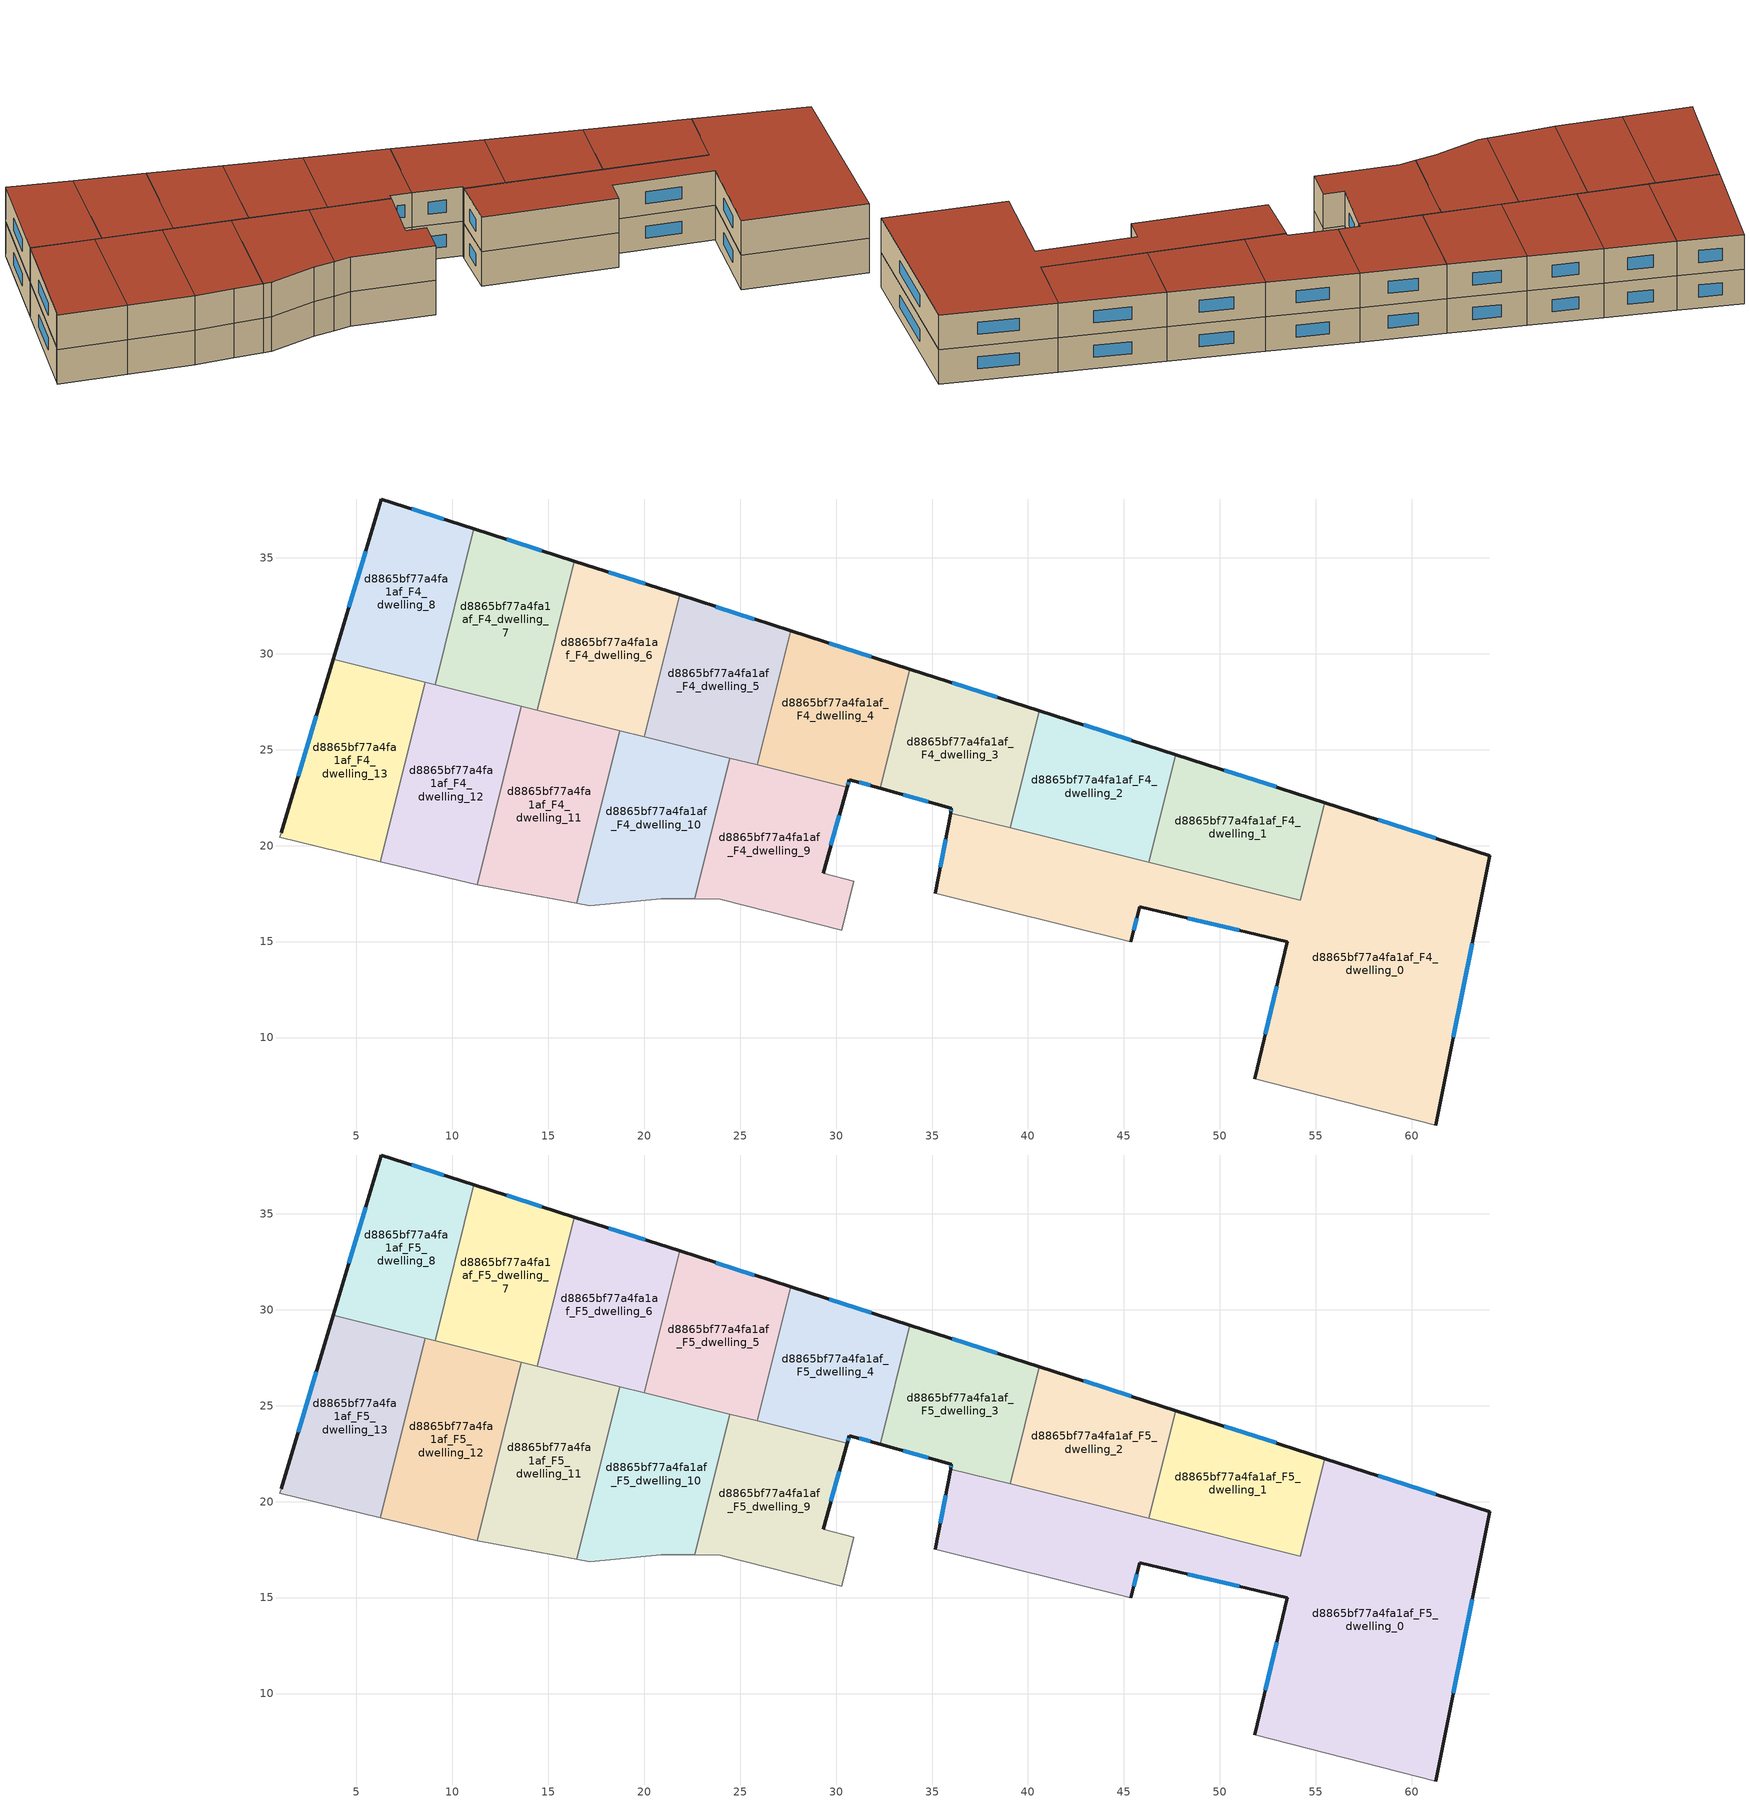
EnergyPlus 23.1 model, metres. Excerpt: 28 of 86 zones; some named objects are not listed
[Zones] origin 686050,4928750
d8865bf77a4fa1af_F4_dwelling_0
 floor to d8865bf77a4fa1af_F3_dwelling_0 (EU_floor_Construction): 64.05,19.48 61.25,5.44 51.81,7.85 53.5,15 45.83,16.81 45.36,15 35.18,17.51 35.96,21.7 54.2,17.16 55.46,22.25 z12
 wall outside (EU_wall_Construction): 45.36,15 45.83,16.81 53.5,15 51.81,7.85 / 35.96,21.7 35.18,17.51 / 61.25,5.44 64.05,19.48 55.46,22.25 z12:15
 wall adiabatic (EU_wall_Construction): 35.18,17.51 45.36,15 / 51.81,7.85 61.25,5.44 z12:15
 wall to d8865bf77a4fa1af_F4_dwelling_1 (EU_wall_Construction): 55.46,22.25 54.2,17.16 46.29,19.13 z12:15
 wall to d8865bf77a4fa1af_F4_dwelling_2 (EU_wall_Construction): 46.29,19.13 39.07,20.93 z12:15
 wall to d8865bf77a4fa1af_F4_dwelling_3 (EU_wall_Construction): 39.07,20.93 35.96,21.7 z12:15
 window (EU_Window_Construction): 52.95,12.68 52.36,10.18 / 48.33,16.22 51.01,15.59 / 45.51,15.59 45.68,16.22 / 35.71,20.34 35.44,18.87 / 61.26,20.38 58.26,21.35 / 62.16,10.01 63.14,14.92 z12.98:14.02
d8865bf77a4fa1af_F4_dwelling_1
 floor to d8865bf77a4fa1af_F3_dwelling_1 (EU_floor_Construction): 55.46,22.25 54.2,17.16 46.29,19.13 47.69,24.75 z12
 wall outside (EU_wall_Construction): 55.46,22.25 47.69,24.75 z12:15
 wall to d8865bf77a4fa1af_F4_dwelling_2 (EU_wall_Construction): 47.69,24.75 46.29,19.13 z12:15
 window (EU_Window_Construction): 52.93,23.06 50.22,23.93 z12.98:14.02
d8865bf77a4fa1af_F4_dwelling_10
 floor to d8865bf77a4fa1af_F3_dwelling_10 (EU_floor_Construction): 24.46,24.57 22.63,17.22 20.89,17.24 17.17,16.87 16.49,17 18.73,25.99 z12
 wall to d8865bf77a4fa1af_F4_dwelling_11 (EU_wall_Construction): 18.73,25.99 16.49,17 z12:15
 wall to d8865bf77a4fa1af_F4_dwelling_9 (EU_wall_Construction): 22.63,17.22 24.46,24.57 z12:15
 wall adiabatic (EU_wall_Construction): 16.49,17 17.17,16.87 20.89,17.24 22.63,17.22 z12:15
 wall to d8865bf77a4fa1af_F4_dwelling_5 (EU_wall_Construction): 24.46,24.57 20.01,25.67 z12:15
 wall to d8865bf77a4fa1af_F4_dwelling_6 (EU_wall_Construction): 20.01,25.67 18.73,25.99 z12:15
d8865bf77a4fa1af_F4_dwelling_11
 floor to d8865bf77a4fa1af_F3_dwelling_11 (EU_floor_Construction): 18.73,25.99 16.49,17 14.25,17.41 11.29,17.95 13.61,27.26 z12
 wall adiabatic (EU_wall_Construction): 11.29,17.95 14.25,17.41 16.49,17 z12:15
 wall to d8865bf77a4fa1af_F4_dwelling_6 (EU_wall_Construction): 18.73,25.99 14.43,27.06 z12:15
 wall to d8865bf77a4fa1af_F4_dwelling_12 (EU_wall_Construction): 13.61,27.26 11.29,17.95 z12:15
 wall to d8865bf77a4fa1af_F4_dwelling_7 (EU_wall_Construction): 14.43,27.06 13.61,27.26 z12:15
d8865bf77a4fa1af_F4_dwelling_12
 floor to d8865bf77a4fa1af_F3_dwelling_12 (EU_floor_Construction): 13.61,27.26 11.29,17.95 6.26,19.17 8.58,28.51 z12
 wall adiabatic (EU_wall_Construction): 6.26,19.17 11.29,17.95 z12:15
 wall to d8865bf77a4fa1af_F4_dwelling_13 (EU_wall_Construction): 8.58,28.51 6.26,19.17 z12:15
 wall to d8865bf77a4fa1af_F4_dwelling_7 (EU_wall_Construction): 13.61,27.26 9.1,28.39 z12:15
 wall to d8865bf77a4fa1af_F4_dwelling_8 (EU_wall_Construction): 9.1,28.39 8.58,28.51 z12:15
d8865bf77a4fa1af_F4_dwelling_13
 floor to d8865bf77a4fa1af_F3_dwelling_13 (EU_floor_Construction): 8.58,28.51 6.26,19.17 1.02,20.43 1.09,20.67 3.8,29.71 z12
 wall outside (EU_wall_Construction): 3.8,29.71 1.09,20.67 z12:15
 wall adiabatic (EU_wall_Construction): 1.09,20.67 1.02,20.43 6.26,19.17 z12:15
 wall to d8865bf77a4fa1af_F4_dwelling_8 (EU_wall_Construction): 8.58,28.51 3.8,29.71 z12:15
 window (EU_Window_Construction): 2.92,26.77 1.97,23.61 z12.98:14.02
d8865bf77a4fa1af_F4_dwelling_2
 floor to d8865bf77a4fa1af_F3_dwelling_2 (EU_floor_Construction): 47.69,24.75 46.29,19.13 39.07,20.93 40.59,27.03 z12
 wall outside (EU_wall_Construction): 47.69,24.75 40.59,27.03 z12:15
 wall to d8865bf77a4fa1af_F4_dwelling_3 (EU_wall_Construction): 40.59,27.03 39.07,20.93 z12:15
 window (EU_Window_Construction): 45.38,25.49 42.9,26.29 z12.98:14.02
d8865bf77a4fa1af_F4_dwelling_3
 floor to d8865bf77a4fa1af_F3_dwelling_3 (EU_floor_Construction): 40.59,27.03 39.07,20.93 35.96,21.7 36.01,21.95 32.31,22.99 33.85,29.2 z12
 wall outside (EU_wall_Construction): 32.31,22.99 36.01,21.95 35.96,21.7 / 40.59,27.03 33.85,29.2 z12:15
 wall to d8865bf77a4fa1af_F4_dwelling_4 (EU_wall_Construction): 33.85,29.2 32.31,22.99 z12:15
 window (EU_Window_Construction): 36,21.87 35.98,21.78 / 33.51,22.65 34.81,22.29 / 38.4,27.74 36.04,28.49 z12.98:14.02
d8865bf77a4fa1af_F4_dwelling_4
 floor to d8865bf77a4fa1af_F3_dwelling_4 (EU_floor_Construction): 33.85,29.2 32.31,22.99 30.69,23.44 30.58,23.04 25.89,24.21 27.63,31.2 z12
 wall outside (EU_wall_Construction): 33.85,29.2 27.63,31.2 / 30.58,23.04 30.69,23.44 32.31,22.99 z12:15
 wall to d8865bf77a4fa1af_F4_dwelling_5 (EU_wall_Construction): 27.63,31.2 25.89,24.21 z12:15
 wall to d8865bf77a4fa1af_F4_dwelling_9 (EU_wall_Construction): 25.89,24.21 30.58,23.04 z12:15
 window (EU_Window_Construction): 31.83,29.85 29.65,30.55 / 31.22,23.3 31.78,23.14 / 30.62,23.17 30.66,23.31 z12.98:14.02
d8865bf77a4fa1af_F4_dwelling_5
 floor to d8865bf77a4fa1af_F3_dwelling_5 (EU_floor_Construction): 27.63,31.2 25.89,24.21 20.01,25.67 21.85,33.06 z12
 wall outside (EU_wall_Construction): 27.63,31.2 21.85,33.06 z12:15
 wall to d8865bf77a4fa1af_F4_dwelling_6 (EU_wall_Construction): 21.85,33.06 20.01,25.67 z12:15
 wall to d8865bf77a4fa1af_F4_dwelling_9 (EU_wall_Construction): 24.46,24.56 25.89,24.21 z12:15
 window (EU_Window_Construction): 25.75,31.81 23.73,32.46 z12.98:14.02
d8865bf77a4fa1af_F4_dwelling_6
 floor to d8865bf77a4fa1af_F3_dwelling_6 (EU_floor_Construction): 21.85,33.06 20.01,25.67 14.43,27.06 16.36,34.83 z12
 wall outside (EU_wall_Construction): 21.85,33.06 16.36,34.83 z12:15
 wall to d8865bf77a4fa1af_F4_dwelling_7 (EU_wall_Construction): 16.36,34.83 14.43,27.06 z12:15
 window (EU_Window_Construction): 20.06,33.64 18.14,34.26 z12.98:14.02
d8865bf77a4fa1af_F4_dwelling_7
 floor to d8865bf77a4fa1af_F3_dwelling_7 (EU_floor_Construction): 16.36,34.83 14.43,27.06 9.1,28.39 11.12,36.51 z12
 wall outside (EU_wall_Construction): 16.36,34.83 11.12,36.51 z12:15
 wall to d8865bf77a4fa1af_F4_dwelling_8 (EU_wall_Construction): 11.12,36.51 9.1,28.39 z12:15
 window (EU_Window_Construction): 14.66,35.38 12.83,35.97 z12.98:14.02
d8865bf77a4fa1af_F4_dwelling_8
 floor to d8865bf77a4fa1af_F3_dwelling_8 (EU_floor_Construction): 11.12,36.51 9.1,28.39 3.8,29.71 6.31,38.06 z12
 wall outside (EU_wall_Construction): 11.12,36.51 6.31,38.06 3.8,29.71 z12:15
 window (EU_Window_Construction): 5.5,35.34 4.62,32.42 / 9.56,37.02 7.88,37.56 z12.98:14.02
d8865bf77a4fa1af_F4_dwelling_9
 floor to d8865bf77a4fa1af_F3_dwelling_9 (EU_floor_Construction): 30.58,23.04 29.32,18.56 30.92,18.14 30.29,15.59 23.96,17.2 22.63,17.22 24.46,24.57 z12
 wall outside (EU_wall_Construction): 29.32,18.56 30.58,23.04 z12:15
 wall adiabatic (EU_wall_Construction): 22.63,17.22 23.96,17.2 30.29,15.59 30.92,18.14 29.32,18.56 z12:15
 window (EU_Window_Construction): 29.73,20.02 30.17,21.58 z12.98:14.02
d8865bf77a4fa1af_F5_dwelling_0
 floor to d8865bf77a4fa1af_F4_dwelling_0 (EU_floor_Construction): 64.05,19.48 61.25,5.44 51.81,7.85 53.5,15 45.83,16.81 45.36,15 35.18,17.51 35.96,21.7 54.2,17.16 55.46,22.25 z15
 wall outside (EU_wall_Construction): 45.36,15 45.83,16.81 53.5,15 51.81,7.85 / 35.96,21.7 35.18,17.51 / 61.25,5.44 64.05,19.48 55.46,22.25 z15:18
 wall adiabatic (EU_wall_Construction): 35.18,17.51 45.36,15 / 51.81,7.85 61.25,5.44 z15:18
 wall to d8865bf77a4fa1af_F5_dwelling_1 (EU_wall_Construction): 55.46,22.25 54.2,17.16 46.29,19.13 z15:18
 wall to d8865bf77a4fa1af_F5_dwelling_2 (EU_wall_Construction): 46.29,19.13 39.07,20.93 z15:18
 wall to d8865bf77a4fa1af_F5_dwelling_3 (EU_wall_Construction): 39.07,20.93 35.96,21.7 z15:18
 window (EU_Window_Construction): 52.95,12.68 52.36,10.18 / 48.33,16.22 51.01,15.59 / 45.51,15.59 45.68,16.22 / 35.71,20.34 35.44,18.87 / 61.26,20.38 58.26,21.35 / 62.16,10.01 63.14,14.92 z15.98:17.02
 roof outside (EU_roof_Construction): 61.25,5.44 64.05,19.48 55.46,22.25 54.2,17.16 35.96,21.7 35.18,17.51 45.36,15 45.83,16.81 53.5,15 51.81,7.85 z18
d8865bf77a4fa1af_F5_dwelling_1
 floor to d8865bf77a4fa1af_F4_dwelling_1 (EU_floor_Construction): 55.46,22.25 54.2,17.16 46.29,19.13 47.69,24.75 z15
 wall outside (EU_wall_Construction): 55.46,22.25 47.69,24.75 z15:18
 wall to d8865bf77a4fa1af_F5_dwelling_2 (EU_wall_Construction): 47.69,24.75 46.29,19.13 z15:18
 window (EU_Window_Construction): 52.93,23.06 50.22,23.93 z15.98:17.02
 roof outside (EU_roof_Construction): 54.2,17.16 55.46,22.25 47.69,24.75 46.29,19.13 z18
d8865bf77a4fa1af_F5_dwelling_10
 floor to d8865bf77a4fa1af_F4_dwelling_10 (EU_floor_Construction): 24.46,24.57 22.63,17.22 20.89,17.24 17.17,16.87 16.49,17 18.73,25.99 z15
 wall to d8865bf77a4fa1af_F5_dwelling_11 (EU_wall_Construction): 18.73,25.99 16.49,17 z15:18
 wall to d8865bf77a4fa1af_F5_dwelling_9 (EU_wall_Construction): 22.63,17.22 24.46,24.57 z15:18
 wall adiabatic (EU_wall_Construction): 16.49,17 17.17,16.87 20.89,17.24 22.63,17.22 z15:18
 wall to d8865bf77a4fa1af_F5_dwelling_5 (EU_wall_Construction): 24.46,24.57 20.01,25.67 z15:18
 wall to d8865bf77a4fa1af_F5_dwelling_6 (EU_wall_Construction): 20.01,25.67 18.73,25.99 z15:18
 roof outside (EU_roof_Construction): 22.63,17.22 24.46,24.57 18.73,25.99 16.49,17 17.17,16.87 20.89,17.24 z18
d8865bf77a4fa1af_F5_dwelling_11
 floor to d8865bf77a4fa1af_F4_dwelling_11 (EU_floor_Construction): 18.73,25.99 16.49,17 14.25,17.41 11.29,17.95 13.61,27.26 z15
 wall adiabatic (EU_wall_Construction): 11.29,17.95 14.25,17.41 16.49,17 z15:18
 wall to d8865bf77a4fa1af_F5_dwelling_6 (EU_wall_Construction): 18.73,25.99 14.43,27.06 z15:18
 wall to d8865bf77a4fa1af_F5_dwelling_12 (EU_wall_Construction): 13.61,27.26 11.29,17.95 z15:18
 wall to d8865bf77a4fa1af_F5_dwelling_7 (EU_wall_Construction): 14.43,27.06 13.61,27.26 z15:18
 roof outside (EU_roof_Construction): 16.49,17 18.73,25.99 13.61,27.26 11.29,17.95 14.25,17.41 z18
d8865bf77a4fa1af_F5_dwelling_12
 floor to d8865bf77a4fa1af_F4_dwelling_12 (EU_floor_Construction): 13.61,27.26 11.29,17.95 6.26,19.17 8.58,28.51 z15
 wall adiabatic (EU_wall_Construction): 6.26,19.17 11.29,17.95 z15:18
 wall to d8865bf77a4fa1af_F5_dwelling_13 (EU_wall_Construction): 8.58,28.51 6.26,19.17 z15:18
 wall to d8865bf77a4fa1af_F5_dwelling_7 (EU_wall_Construction): 13.61,27.26 9.1,28.39 z15:18
 wall to d8865bf77a4fa1af_F5_dwelling_8 (EU_wall_Construction): 9.1,28.39 8.58,28.51 z15:18
 roof outside (EU_roof_Construction): 11.29,17.95 13.61,27.26 8.58,28.51 6.26,19.17 z18
d8865bf77a4fa1af_F5_dwelling_13
 floor to d8865bf77a4fa1af_F4_dwelling_13 (EU_floor_Construction): 8.58,28.51 6.26,19.17 1.02,20.43 1.09,20.67 3.8,29.71 z15
 wall outside (EU_wall_Construction): 3.8,29.71 1.09,20.67 z15:18
 wall adiabatic (EU_wall_Construction): 1.09,20.67 1.02,20.43 6.26,19.17 z15:18
 wall to d8865bf77a4fa1af_F5_dwelling_8 (EU_wall_Construction): 8.58,28.51 3.8,29.71 z15:18
 window (EU_Window_Construction): 2.92,26.77 1.97,23.61 z15.98:17.02
 roof outside (EU_roof_Construction): 6.26,19.17 8.58,28.51 3.8,29.71 1.09,20.67 1.02,20.43 z18
d8865bf77a4fa1af_F5_dwelling_2
 floor to d8865bf77a4fa1af_F4_dwelling_2 (EU_floor_Construction): 47.69,24.75 46.29,19.13 39.07,20.93 40.59,27.03 z15
 wall outside (EU_wall_Construction): 47.69,24.75 40.59,27.03 z15:18
 wall to d8865bf77a4fa1af_F5_dwelling_3 (EU_wall_Construction): 40.59,27.03 39.07,20.93 z15:18
 window (EU_Window_Construction): 45.38,25.49 42.9,26.29 z15.98:17.02
 roof outside (EU_roof_Construction): 46.29,19.13 47.69,24.75 40.59,27.03 39.07,20.93 z18
d8865bf77a4fa1af_F5_dwelling_3
 floor to d8865bf77a4fa1af_F4_dwelling_3 (EU_floor_Construction): 40.59,27.03 39.07,20.93 35.96,21.7 36.01,21.95 32.31,22.99 33.85,29.2 z15
 wall outside (EU_wall_Construction): 32.31,22.99 36.01,21.95 35.96,21.7 / 40.59,27.03 33.85,29.2 z15:18
 wall to d8865bf77a4fa1af_F5_dwelling_4 (EU_wall_Construction): 33.85,29.2 32.31,22.99 z15:18
 window (EU_Window_Construction): 36,21.87 35.98,21.78 / 33.51,22.65 34.81,22.29 / 38.4,27.74 36.04,28.49 z15.98:17.02
 roof outside (EU_roof_Construction): 39.07,20.93 40.59,27.03 33.85,29.2 32.31,22.99 36.01,21.95 35.96,21.7 z18
d8865bf77a4fa1af_F5_dwelling_4
 floor to d8865bf77a4fa1af_F4_dwelling_4 (EU_floor_Construction): 33.85,29.2 32.31,22.99 30.69,23.44 30.58,23.04 25.89,24.21 27.63,31.2 z15
 wall outside (EU_wall_Construction): 33.85,29.2 27.63,31.2 / 30.58,23.04 30.69,23.44 32.31,22.99 z15:18
 wall to d8865bf77a4fa1af_F5_dwelling_5 (EU_wall_Construction): 27.63,31.2 25.89,24.21 z15:18
 wall to d8865bf77a4fa1af_F5_dwelling_9 (EU_wall_Construction): 25.89,24.21 30.58,23.04 z15:18
 window (EU_Window_Construction): 31.83,29.85 29.65,30.55 / 31.22,23.3 31.78,23.14 / 30.62,23.17 30.66,23.31 z15.98:17.02
 roof outside (EU_roof_Construction): 32.31,22.99 33.85,29.2 27.63,31.2 25.89,24.21 30.58,23.04 30.69,23.44 z18
d8865bf77a4fa1af_F5_dwelling_5
 floor to d8865bf77a4fa1af_F4_dwelling_5 (EU_floor_Construction): 27.63,31.2 25.89,24.21 20.01,25.67 21.85,33.06 z15
 wall outside (EU_wall_Construction): 27.63,31.2 21.85,33.06 z15:18
 wall to d8865bf77a4fa1af_F5_dwelling_6 (EU_wall_Construction): 21.85,33.06 20.01,25.67 z15:18
 wall to d8865bf77a4fa1af_F5_dwelling_9 (EU_wall_Construction): 24.46,24.56 25.89,24.21 z15:18
 window (EU_Window_Construction): 25.75,31.81 23.73,32.46 z15.98:17.02
 roof outside (EU_roof_Construction): 25.89,24.21 27.63,31.2 21.85,33.06 20.01,25.67 z18
d8865bf77a4fa1af_F5_dwelling_6
 floor to d8865bf77a4fa1af_F4_dwelling_6 (EU_floor_Construction): 21.85,33.06 20.01,25.67 14.43,27.06 16.36,34.83 z15
 wall outside (EU_wall_Construction): 21.85,33.06 16.36,34.83 z15:18
 wall to d8865bf77a4fa1af_F5_dwelling_7 (EU_wall_Construction): 16.36,34.83 14.43,27.06 z15:18
 window (EU_Window_Construction): 20.06,33.64 18.14,34.26 z15.98:17.02
 roof outside (EU_roof_Construction): 20.01,25.67 21.85,33.06 16.36,34.83 14.43,27.06 z18
d8865bf77a4fa1af_F5_dwelling_7
 floor to d8865bf77a4fa1af_F4_dwelling_7 (EU_floor_Construction): 16.36,34.83 14.43,27.06 9.1,28.39 11.12,36.51 z15
 wall outside (EU_wall_Construction): 16.36,34.83 11.12,36.51 z15:18
 wall to d8865bf77a4fa1af_F5_dwelling_8 (EU_wall_Construction): 11.12,36.51 9.1,28.39 z15:18
 window (EU_Window_Construction): 14.66,35.38 12.83,35.97 z15.98:17.02
 roof outside (EU_roof_Construction): 14.43,27.06 16.36,34.83 11.12,36.51 9.1,28.39 z18
d8865bf77a4fa1af_F5_dwelling_8
 floor to d8865bf77a4fa1af_F4_dwelling_8 (EU_floor_Construction): 11.12,36.51 9.1,28.39 3.8,29.71 6.31,38.06 z15
 wall outside (EU_wall_Construction): 11.12,36.51 6.31,38.06 3.8,29.71 z15:18
 window (EU_Window_Construction): 5.5,35.34 4.62,32.42 / 9.56,37.02 7.88,37.56 z15.98:17.02
 roof outside (EU_roof_Construction): 9.1,28.39 11.12,36.51 6.31,38.06 3.8,29.71 z18
d8865bf77a4fa1af_F5_dwelling_9
 floor to d8865bf77a4fa1af_F4_dwelling_9 (EU_floor_Construction): 30.58,23.04 29.32,18.56 30.92,18.14 30.29,15.59 23.96,17.2 22.63,17.22 24.46,24.57 z15
 wall outside (EU_wall_Construction): 29.32,18.56 30.58,23.04 z15:18
 wall adiabatic (EU_wall_Construction): 22.63,17.22 23.96,17.2 30.29,15.59 30.92,18.14 29.32,18.56 z15:18
 window (EU_Window_Construction): 29.73,20.02 30.17,21.58 z15.98:17.02
 roof outside (EU_roof_Construction): 30.29,15.59 30.92,18.14 29.32,18.56 30.58,23.04 24.46,24.57 22.63,17.22 23.96,17.2 z18
[Building]
EU S2 Campaign: North Axis=0; Terrain=City; Solar Distribution=FullExterior
[Site:Location]
Bologna: Latitude=44.5; Longitude=11.25; Time Zone=1; Elevation=37
[SizingPeriod:WeatherFileDays]
AnnualSizingPeriod: Begin Month=1; Begin Day of Month=1; End Month=12; End Day of Month=31; Day of Week for Start Day=Monday; Use Weather File Daylight Saving Period=No; Use Weather File Rain and Snow Indicators=No
[MATERIAL]
EU_InternalMass_Material: Roughness=MediumRough; Thickness=0.1; Conductivity=1; Density=1800; Specific Heat=900; Thermal Absorptance=0.9; Solar Absorptance=0.7; Visible Absorptance=0.7
[MATERIAL:NOMASS] Roughness=MediumRough; Thermal Absorptance=0.9; Solar Absorptance=0.7; Visible Absorptance=0.7
Name | Thermal Resistance
EU_wall_NoMass | 0.905828
EU_roof_NoMass | 0.37593
EU_floor_NoMass | 0.67114
[WINDOWMATERIAL:SIMPLEGLAZINGSYSTEM]
EU_Window_SimpleGlazing: UFactor=4.52486; Solar Heat Gain Coefficient=0.85; Visible Transmittance=0.85
[CONSTRUCTION]
EU_wall_Construction: EU_wall_NoMass
EU_roof_Construction: EU_roof_NoMass
EU_floor_Construction: EU_floor_NoMass
EU_Window_Construction: EU_Window_SimpleGlazing
EU_InternalMass_Construction: EU_InternalMass_Material
[ZONE] Type=1; Multiplier=1; Ceiling Height=autocalculate; Floor Area=autocalculate; Part of Total Floor Area=Yes
Name | Volume
d8865bf77a4fa1af_F4_dwelling_0; d8865bf77a4fa1af_F5_dwelling_0 | 601.278
d8865bf77a4fa1af_F4_dwelling_1; d8865bf77a4fa1af_F5_dwelling_1; d8865bf77a4fa1af_F4_dwelling_5; d8865bf77a4fa1af_F5_dwelling_5 | 134.777
d8865bf77a4fa1af_F4_dwelling_10; d8865bf77a4fa1af_F5_dwelling_10 | 149.309
d8865bf77a4fa1af_F4_dwelling_11; d8865bf77a4fa1af_F5_dwelling_11 | 149.278
d8865bf77a4fa1af_F4_dwelling_12; d8865bf77a4fa1af_F5_dwelling_12 | 149.281
d8865bf77a4fa1af_F4_dwelling_13; d8865bf77a4fa1af_F5_dwelling_13 | 149.296
d8865bf77a4fa1af_F4_dwelling_2; d8865bf77a4fa1af_F5_dwelling_2 | 134.759
d8865bf77a4fa1af_F4_dwelling_3; d8865bf77a4fa1af_F5_dwelling_3; d8865bf77a4fa1af_F4_dwelling_6; d8865bf77a4fa1af_F5_dwelling_6 | 134.791
d8865bf77a4fa1af_F4_dwelling_4; d8865bf77a4fa1af_F5_dwelling_4 | 134.763
d8865bf77a4fa1af_F4_dwelling_7; d8865bf77a4fa1af_F5_dwelling_7 | 134.785
d8865bf77a4fa1af_F4_dwelling_8; d8865bf77a4fa1af_F5_dwelling_8 | 134.778
d8865bf77a4fa1af_F4_dwelling_9; d8865bf77a4fa1af_F5_dwelling_9 | 149.297
[INTERNALMASS] Construction=EU_InternalMass_Construction
Name | Zone or ZoneList | Surface Area
d8865bf77a4fa1af_F4_dwelling_0_EU_InternalMass | d8865bf77a4fa1af_F4_dwelling_0 | 200.426
d8865bf77a4fa1af_F4_dwelling_1_EU_InternalMass | d8865bf77a4fa1af_F4_dwelling_1 | 44.9258
d8865bf77a4fa1af_F4_dwelling_2_EU_InternalMass | d8865bf77a4fa1af_F4_dwelling_2 | 44.9196
d8865bf77a4fa1af_F4_dwelling_3_EU_InternalMass | d8865bf77a4fa1af_F4_dwelling_3 | 44.9305
d8865bf77a4fa1af_F4_dwelling_4_EU_InternalMass | d8865bf77a4fa1af_F4_dwelling_4 | 44.921
d8865bf77a4fa1af_F4_dwelling_5_EU_InternalMass | d8865bf77a4fa1af_F4_dwelling_5 | 44.9256
d8865bf77a4fa1af_F4_dwelling_6_EU_InternalMass | d8865bf77a4fa1af_F4_dwelling_6 | 44.9302
d8865bf77a4fa1af_F4_dwelling_7_EU_InternalMass | d8865bf77a4fa1af_F4_dwelling_7 | 44.9281
d8865bf77a4fa1af_F4_dwelling_8_EU_InternalMass | d8865bf77a4fa1af_F4_dwelling_8 | 44.9261
d8865bf77a4fa1af_F4_dwelling_9_EU_InternalMass | d8865bf77a4fa1af_F4_dwelling_9 | 49.7657
d8865bf77a4fa1af_F4_dwelling_10_EU_InternalMass | d8865bf77a4fa1af_F4_dwelling_10 | 49.7698
d8865bf77a4fa1af_F4_dwelling_11_EU_InternalMass | d8865bf77a4fa1af_F4_dwelling_11 | 49.77
d8865bf77a4fa1af_F4_dwelling_12_EU_InternalMass | d8865bf77a4fa1af_F4_dwelling_12 | 49.7603
d8865bf77a4fa1af_F4_dwelling_13_EU_InternalMass | d8865bf77a4fa1af_F4_dwelling_13 | 49.7653
d8865bf77a4fa1af_F5_dwelling_0_EU_InternalMass | d8865bf77a4fa1af_F5_dwelling_0 | 200.426
d8865bf77a4fa1af_F5_dwelling_1_EU_InternalMass | d8865bf77a4fa1af_F5_dwelling_1 | 44.9258
d8865bf77a4fa1af_F5_dwelling_2_EU_InternalMass | d8865bf77a4fa1af_F5_dwelling_2 | 44.9196
d8865bf77a4fa1af_F5_dwelling_3_EU_InternalMass | d8865bf77a4fa1af_F5_dwelling_3 | 44.9305
d8865bf77a4fa1af_F5_dwelling_4_EU_InternalMass | d8865bf77a4fa1af_F5_dwelling_4 | 44.921
d8865bf77a4fa1af_F5_dwelling_5_EU_InternalMass | d8865bf77a4fa1af_F5_dwelling_5 | 44.9256
d8865bf77a4fa1af_F5_dwelling_6_EU_InternalMass | d8865bf77a4fa1af_F5_dwelling_6 | 44.9302
d8865bf77a4fa1af_F5_dwelling_7_EU_InternalMass | d8865bf77a4fa1af_F5_dwelling_7 | 44.9281
d8865bf77a4fa1af_F5_dwelling_8_EU_InternalMass | d8865bf77a4fa1af_F5_dwelling_8 | 44.9261
d8865bf77a4fa1af_F5_dwelling_9_EU_InternalMass | d8865bf77a4fa1af_F5_dwelling_9 | 49.7657
d8865bf77a4fa1af_F5_dwelling_10_EU_InternalMass | d8865bf77a4fa1af_F5_dwelling_10 | 49.7698
d8865bf77a4fa1af_F5_dwelling_11_EU_InternalMass | d8865bf77a4fa1af_F5_dwelling_11 | 49.77
d8865bf77a4fa1af_F5_dwelling_12_EU_InternalMass | d8865bf77a4fa1af_F5_dwelling_12 | 49.7603
d8865bf77a4fa1af_F5_dwelling_13_EU_InternalMass | d8865bf77a4fa1af_F5_dwelling_13 | 49.7653
[OTHEREQUIPMENT] Fuel Type=Electricity; Design Level Calculation Method=Watts/Area; Power per Zone Floor Area=1; Fraction Latent=0; Fraction Radiant=0; Fraction Lost=0; Carbon Dioxide Generation Rate=0; EndUse Subcategory=EU_Step8_InternalGains
Name | Zone or ZoneList or Space or SpaceList | Schedule
EU_Step8_InternalGain_d8865bf77a4fa1af_F4_dwelling_0_f000 | d8865bf77a4fa1af_F4_dwelling_0 | EU_Step8_GainSchedule_d8865bf77a4fa1af_F4_dwelling_0_f000
EU_Step8_InternalGain_d8865bf77a4fa1af_F4_dwelling_1_f000 | d8865bf77a4fa1af_F4_dwelling_1 | EU_Step8_GainSchedule_d8865bf77a4fa1af_F4_dwelling_1_f000
EU_Step8_InternalGain_d8865bf77a4fa1af_F4_dwelling_2_f000 | d8865bf77a4fa1af_F4_dwelling_2 | EU_Step8_GainSchedule_d8865bf77a4fa1af_F4_dwelling_2_f000
EU_Step8_InternalGain_d8865bf77a4fa1af_F4_dwelling_3_f000 | d8865bf77a4fa1af_F4_dwelling_3 | EU_Step8_GainSchedule_d8865bf77a4fa1af_F4_dwelling_3_f000
EU_Step8_InternalGain_d8865bf77a4fa1af_F4_dwelling_4_f000 | d8865bf77a4fa1af_F4_dwelling_4 | EU_Step8_GainSchedule_d8865bf77a4fa1af_F4_dwelling_4_f000
EU_Step8_InternalGain_d8865bf77a4fa1af_F4_dwelling_5_f000 | d8865bf77a4fa1af_F4_dwelling_5 | EU_Step8_GainSchedule_d8865bf77a4fa1af_F4_dwelling_5_f000
EU_Step8_InternalGain_d8865bf77a4fa1af_F4_dwelling_6_f000 | d8865bf77a4fa1af_F4_dwelling_6 | EU_Step8_GainSchedule_d8865bf77a4fa1af_F4_dwelling_6_f000
EU_Step8_InternalGain_d8865bf77a4fa1af_F4_dwelling_7_f000 | d8865bf77a4fa1af_F4_dwelling_7 | EU_Step8_GainSchedule_d8865bf77a4fa1af_F4_dwelling_7_f000
EU_Step8_InternalGain_d8865bf77a4fa1af_F4_dwelling_8_f000 | d8865bf77a4fa1af_F4_dwelling_8 | EU_Step8_GainSchedule_d8865bf77a4fa1af_F4_dwelling_8_f000
EU_Step8_InternalGain_d8865bf77a4fa1af_F4_dwelling_9_f000 | d8865bf77a4fa1af_F4_dwelling_9 | EU_Step8_GainSchedule_d8865bf77a4fa1af_F4_dwelling_9_f000
EU_Step8_InternalGain_d8865bf77a4fa1af_F4_dwelling_10_f000 | d8865bf77a4fa1af_F4_dwelling_10 | EU_Step8_GainSchedule_d8865bf77a4fa1af_F4_dwelling_10_f000
EU_Step8_InternalGain_d8865bf77a4fa1af_F4_dwelling_11_f000 | d8865bf77a4fa1af_F4_dwelling_11 | EU_Step8_GainSchedule_d8865bf77a4fa1af_F4_dwelling_11_f000
EU_Step8_InternalGain_d8865bf77a4fa1af_F4_dwelling_12_f000 | d8865bf77a4fa1af_F4_dwelling_12 | EU_Step8_GainSchedule_d8865bf77a4fa1af_F4_dwelling_12_f000
EU_Step8_InternalGain_d8865bf77a4fa1af_F4_dwelling_13_f000 | d8865bf77a4fa1af_F4_dwelling_13 | EU_Step8_GainSchedule_d8865bf77a4fa1af_F4_dwelling_13_f000
EU_Step8_InternalGain_d8865bf77a4fa1af_F5_dwelling_0_f000 | d8865bf77a4fa1af_F5_dwelling_0 | EU_Step8_GainSchedule_d8865bf77a4fa1af_F5_dwelling_0_f000
EU_Step8_InternalGain_d8865bf77a4fa1af_F5_dwelling_1_f000 | d8865bf77a4fa1af_F5_dwelling_1 | EU_Step8_GainSchedule_d8865bf77a4fa1af_F5_dwelling_1_f000
EU_Step8_InternalGain_d8865bf77a4fa1af_F5_dwelling_2_f000 | d8865bf77a4fa1af_F5_dwelling_2 | EU_Step8_GainSchedule_d8865bf77a4fa1af_F5_dwelling_2_f000
EU_Step8_InternalGain_d8865bf77a4fa1af_F5_dwelling_3_f000 | d8865bf77a4fa1af_F5_dwelling_3 | EU_Step8_GainSchedule_d8865bf77a4fa1af_F5_dwelling_3_f000
EU_Step8_InternalGain_d8865bf77a4fa1af_F5_dwelling_4_f000 | d8865bf77a4fa1af_F5_dwelling_4 | EU_Step8_GainSchedule_d8865bf77a4fa1af_F5_dwelling_4_f000
EU_Step8_InternalGain_d8865bf77a4fa1af_F5_dwelling_5_f000 | d8865bf77a4fa1af_F5_dwelling_5 | EU_Step8_GainSchedule_d8865bf77a4fa1af_F5_dwelling_5_f000
EU_Step8_InternalGain_d8865bf77a4fa1af_F5_dwelling_6_f000 | d8865bf77a4fa1af_F5_dwelling_6 | EU_Step8_GainSchedule_d8865bf77a4fa1af_F5_dwelling_6_f000
EU_Step8_InternalGain_d8865bf77a4fa1af_F5_dwelling_7_f000 | d8865bf77a4fa1af_F5_dwelling_7 | EU_Step8_GainSchedule_d8865bf77a4fa1af_F5_dwelling_7_f000
EU_Step8_InternalGain_d8865bf77a4fa1af_F5_dwelling_8_f000 | d8865bf77a4fa1af_F5_dwelling_8 | EU_Step8_GainSchedule_d8865bf77a4fa1af_F5_dwelling_8_f000
EU_Step8_InternalGain_d8865bf77a4fa1af_F5_dwelling_9_f000 | d8865bf77a4fa1af_F5_dwelling_9 | EU_Step8_GainSchedule_d8865bf77a4fa1af_F5_dwelling_9_f000
EU_Step8_InternalGain_d8865bf77a4fa1af_F5_dwelling_10_f000 | d8865bf77a4fa1af_F5_dwelling_10 | EU_Step8_GainSchedule_d8865bf77a4fa1af_F5_dwelling_10_f000
EU_Step8_InternalGain_d8865bf77a4fa1af_F5_dwelling_11_f000 | d8865bf77a4fa1af_F5_dwelling_11 | EU_Step8_GainSchedule_d8865bf77a4fa1af_F5_dwelling_11_f000
EU_Step8_InternalGain_d8865bf77a4fa1af_F5_dwelling_12_f000 | d8865bf77a4fa1af_F5_dwelling_12 | EU_Step8_GainSchedule_d8865bf77a4fa1af_F5_dwelling_12_f000
EU_Step8_InternalGain_d8865bf77a4fa1af_F5_dwelling_13_f000 | d8865bf77a4fa1af_F5_dwelling_13 | EU_Step8_GainSchedule_d8865bf77a4fa1af_F5_dwelling_13_f000
[ZONEVENTILATION:DESIGNFLOWRATE] Schedule=EU_AlwaysOn; Design Flow Rate Calculation Method=AirChanges/Hour; Air Changes per Hour=0.73129; Ventilation Type=Natural; Fan Pressure Rise=0; Fan Total Efficiency=1; Constant Term Coefficient=1; Temperature Term Coefficient=0; Velocity Term Coefficient=0; Velocity Squared Term Coefficient=0; Minimum Indoor Temperature=-100; Maximum Indoor Temperature=100; Delta Temperature=-100; Minimum Outdoor Temperature=-100; Maximum Outdoor Temperature=100; Maximum Wind Speed=40
Name | Zone or ZoneList or Space or SpaceList
EU_ConstantAir_d8865bf77a4fa1af_F4_dwelling_0 | d8865bf77a4fa1af_F4_dwelling_0
EU_ConstantAir_d8865bf77a4fa1af_F4_dwelling_1 | d8865bf77a4fa1af_F4_dwelling_1
EU_ConstantAir_d8865bf77a4fa1af_F4_dwelling_2 | d8865bf77a4fa1af_F4_dwelling_2
EU_ConstantAir_d8865bf77a4fa1af_F4_dwelling_3 | d8865bf77a4fa1af_F4_dwelling_3
EU_ConstantAir_d8865bf77a4fa1af_F4_dwelling_4 | d8865bf77a4fa1af_F4_dwelling_4
EU_ConstantAir_d8865bf77a4fa1af_F4_dwelling_5 | d8865bf77a4fa1af_F4_dwelling_5
EU_ConstantAir_d8865bf77a4fa1af_F4_dwelling_6 | d8865bf77a4fa1af_F4_dwelling_6
EU_ConstantAir_d8865bf77a4fa1af_F4_dwelling_7 | d8865bf77a4fa1af_F4_dwelling_7
EU_ConstantAir_d8865bf77a4fa1af_F4_dwelling_8 | d8865bf77a4fa1af_F4_dwelling_8
EU_ConstantAir_d8865bf77a4fa1af_F4_dwelling_9 | d8865bf77a4fa1af_F4_dwelling_9
EU_ConstantAir_d8865bf77a4fa1af_F4_dwelling_10 | d8865bf77a4fa1af_F4_dwelling_10
EU_ConstantAir_d8865bf77a4fa1af_F4_dwelling_11 | d8865bf77a4fa1af_F4_dwelling_11
EU_ConstantAir_d8865bf77a4fa1af_F4_dwelling_12 | d8865bf77a4fa1af_F4_dwelling_12
EU_ConstantAir_d8865bf77a4fa1af_F4_dwelling_13 | d8865bf77a4fa1af_F4_dwelling_13
EU_ConstantAir_d8865bf77a4fa1af_F5_dwelling_0 | d8865bf77a4fa1af_F5_dwelling_0
EU_ConstantAir_d8865bf77a4fa1af_F5_dwelling_1 | d8865bf77a4fa1af_F5_dwelling_1
EU_ConstantAir_d8865bf77a4fa1af_F5_dwelling_2 | d8865bf77a4fa1af_F5_dwelling_2
EU_ConstantAir_d8865bf77a4fa1af_F5_dwelling_3 | d8865bf77a4fa1af_F5_dwelling_3
EU_ConstantAir_d8865bf77a4fa1af_F5_dwelling_4 | d8865bf77a4fa1af_F5_dwelling_4
EU_ConstantAir_d8865bf77a4fa1af_F5_dwelling_5 | d8865bf77a4fa1af_F5_dwelling_5
EU_ConstantAir_d8865bf77a4fa1af_F5_dwelling_6 | d8865bf77a4fa1af_F5_dwelling_6
EU_ConstantAir_d8865bf77a4fa1af_F5_dwelling_7 | d8865bf77a4fa1af_F5_dwelling_7
EU_ConstantAir_d8865bf77a4fa1af_F5_dwelling_8 | d8865bf77a4fa1af_F5_dwelling_8
EU_ConstantAir_d8865bf77a4fa1af_F5_dwelling_9 | d8865bf77a4fa1af_F5_dwelling_9
EU_ConstantAir_d8865bf77a4fa1af_F5_dwelling_10 | d8865bf77a4fa1af_F5_dwelling_10
EU_ConstantAir_d8865bf77a4fa1af_F5_dwelling_11 | d8865bf77a4fa1af_F5_dwelling_11
EU_ConstantAir_d8865bf77a4fa1af_F5_dwelling_12 | d8865bf77a4fa1af_F5_dwelling_12
EU_ConstantAir_d8865bf77a4fa1af_F5_dwelling_13 | d8865bf77a4fa1af_F5_dwelling_13
[HVACTEMPLATE:THERMOSTAT]
EU_HeatOnly_d8865bf77a4fa1af_F5_dwelling_13: Constant Heating Setpoint=20; Constant Cooling Setpoint=50
[HVACTEMPLATE:ZONE:IDEALLOADSAIRSYSTEM] System Availability Schedule=EU_AlwaysOn; Maximum Heating Supply Air Temperature=50; Minimum Cooling Supply Air Temperature=13; Maximum Heating Supply Air Humidity Ratio=0.0156; Minimum Cooling Supply Air Humidity Ratio=0.0077; Heating Limit=NoLimit; Cooling Limit=NoLimit; Heating Availability Schedule=EU_AlwaysOn; Cooling Availability Schedule=EU_CoolingOff; Dehumidification Control Type=ConstantSensibleHeatRatio; Cooling Sensible Heat Ratio=0.7; Dehumidification Setpoint=60; Humidification Control Type=None; Humidification Setpoint=30; Outdoor Air Method=None; Outdoor Air Flow Rate per Person=0.00944; Outdoor Air Flow Rate per Zone Floor Area=0; Outdoor Air Flow Rate per Zone=0; Demand Controlled Ventilation Type=None; Outdoor Air Economizer Type=NoEconomizer; Heat Recovery Type=None; Sensible Heat Recovery Effectiveness=0.7; Latent Heat Recovery Effectiveness=0.65
Name | Template Thermostat
d8865bf77a4fa1af_F4_dwelling_0 | EU_HeatOnly_d8865bf77a4fa1af_F4_dwelling_0
d8865bf77a4fa1af_F4_dwelling_1 | EU_HeatOnly_d8865bf77a4fa1af_F4_dwelling_1
d8865bf77a4fa1af_F4_dwelling_2 | EU_HeatOnly_d8865bf77a4fa1af_F4_dwelling_2
d8865bf77a4fa1af_F4_dwelling_3 | EU_HeatOnly_d8865bf77a4fa1af_F4_dwelling_3
d8865bf77a4fa1af_F4_dwelling_4 | EU_HeatOnly_d8865bf77a4fa1af_F4_dwelling_4
d8865bf77a4fa1af_F4_dwelling_5 | EU_HeatOnly_d8865bf77a4fa1af_F4_dwelling_5
d8865bf77a4fa1af_F4_dwelling_6 | EU_HeatOnly_d8865bf77a4fa1af_F4_dwelling_6
d8865bf77a4fa1af_F4_dwelling_7 | EU_HeatOnly_d8865bf77a4fa1af_F4_dwelling_7
d8865bf77a4fa1af_F4_dwelling_8 | EU_HeatOnly_d8865bf77a4fa1af_F4_dwelling_8
d8865bf77a4fa1af_F4_dwelling_9 | EU_HeatOnly_d8865bf77a4fa1af_F4_dwelling_9
d8865bf77a4fa1af_F4_dwelling_10 | EU_HeatOnly_d8865bf77a4fa1af_F4_dwelling_10
d8865bf77a4fa1af_F4_dwelling_11 | EU_HeatOnly_d8865bf77a4fa1af_F4_dwelling_11
d8865bf77a4fa1af_F4_dwelling_12 | EU_HeatOnly_d8865bf77a4fa1af_F4_dwelling_12
d8865bf77a4fa1af_F4_dwelling_13 | EU_HeatOnly_d8865bf77a4fa1af_F4_dwelling_13
d8865bf77a4fa1af_F5_dwelling_0 | EU_HeatOnly_d8865bf77a4fa1af_F5_dwelling_0
d8865bf77a4fa1af_F5_dwelling_1 | EU_HeatOnly_d8865bf77a4fa1af_F5_dwelling_1
d8865bf77a4fa1af_F5_dwelling_2 | EU_HeatOnly_d8865bf77a4fa1af_F5_dwelling_2
d8865bf77a4fa1af_F5_dwelling_3 | EU_HeatOnly_d8865bf77a4fa1af_F5_dwelling_3
d8865bf77a4fa1af_F5_dwelling_4 | EU_HeatOnly_d8865bf77a4fa1af_F5_dwelling_4
d8865bf77a4fa1af_F5_dwelling_5 | EU_HeatOnly_d8865bf77a4fa1af_F5_dwelling_5
d8865bf77a4fa1af_F5_dwelling_6 | EU_HeatOnly_d8865bf77a4fa1af_F5_dwelling_6
d8865bf77a4fa1af_F5_dwelling_7 | EU_HeatOnly_d8865bf77a4fa1af_F5_dwelling_7
d8865bf77a4fa1af_F5_dwelling_8 | EU_HeatOnly_d8865bf77a4fa1af_F5_dwelling_8
d8865bf77a4fa1af_F5_dwelling_9 | EU_HeatOnly_d8865bf77a4fa1af_F5_dwelling_9
d8865bf77a4fa1af_F5_dwelling_10 | EU_HeatOnly_d8865bf77a4fa1af_F5_dwelling_10
d8865bf77a4fa1af_F5_dwelling_11 | EU_HeatOnly_d8865bf77a4fa1af_F5_dwelling_11
d8865bf77a4fa1af_F5_dwelling_12 | EU_HeatOnly_d8865bf77a4fa1af_F5_dwelling_12
d8865bf77a4fa1af_F5_dwelling_13 | EU_HeatOnly_d8865bf77a4fa1af_F5_dwelling_13
[SIZING:ZONE] Zone Cooling Design Supply Air Temperature Input Method=SupplyAirTemperature; Zone Cooling Design Supply Air Temperature=13; Zone Heating Design Supply Air Temperature Input Method=SupplyAirTemperature; Zone Heating Design Supply Air Temperature=50; Zone Cooling Design Supply Air Humidity Ratio=0.008; Zone Heating Design Supply Air Humidity Ratio=0.008; Cooling Design Air Flow Method=DesignDay; Cooling Design Air Flow Rate=0; Cooling Minimum Air Flow per Zone Floor Area=0.000762; Cooling Minimum Air Flow=0; Cooling Minimum Air Flow Fraction=0.2; Heating Design Air Flow Method=DesignDay; Heating Design Air Flow Rate=0; Heating Maximum Air Flow per Zone Floor Area=0.002032; Heating Maximum Air Flow=0.141576; Heating Maximum Air Flow Fraction=0.3; Account for Dedicated Outdoor Air System=No; Dedicated Outdoor Air System Control Strategy=NeutralSupplyAir; Dedicated Outdoor Air Low Setpoint Temperature for Design=autosize; Dedicated Outdoor Air High Setpoint Temperature for Design=autosize; Zone Load Sizing Method=Sensible Load Only No Latent Load; Zone Latent Cooling Design Supply Air Humidity Ratio Input Method=HumidityRatioDifference; Zone Cooling Design Supply Air Humidity Ratio Difference=0.005; Zone Latent Heating Design Supply Air Humidity Ratio Input Method=HumidityRatioDifference; Zone Humidification Design Supply Air Humidity Ratio Difference=0.005
d8865bf77a4fa1af_F4_dwelling_0; d8865bf77a4fa1af_F4_dwelling_1; d8865bf77a4fa1af_F4_dwelling_2; d8865bf77a4fa1af_F4_dwelling_3; d8865bf77a4fa1af_F4_dwelling_4; d8865bf77a4fa1af_F4_dwelling_5; d8865bf77a4fa1af_F4_dwelling_6; d8865bf77a4fa1af_F4_dwelling_7; d8865bf77a4fa1af_F4_dwelling_8; d8865bf77a4fa1af_F4_dwelling_9; d8865bf77a4fa1af_F4_dwelling_10; d8865bf77a4fa1af_F4_dwelling_11; d8865bf77a4fa1af_F4_dwelling_12; d8865bf77a4fa1af_F4_dwelling_13; d8865bf77a4fa1af_F5_dwelling_0; d8865bf77a4fa1af_F5_dwelling_1; d8865bf77a4fa1af_F5_dwelling_2; d8865bf77a4fa1af_F5_dwelling_3; d8865bf77a4fa1af_F5_dwelling_4; d8865bf77a4fa1af_F5_dwelling_5; d8865bf77a4fa1af_F5_dwelling_6; d8865bf77a4fa1af_F5_dwelling_7; d8865bf77a4fa1af_F5_dwelling_8; d8865bf77a4fa1af_F5_dwelling_9; d8865bf77a4fa1af_F5_dwelling_10; d8865bf77a4fa1af_F5_dwelling_11; d8865bf77a4fa1af_F5_dwelling_12; d8865bf77a4fa1af_F5_dwelling_13
[SCHEDULE:CONSTANT]
Name | Hourly Value
EU_AlwaysOn | 1
EU_CoolingOff | 0
[SCHEDULE:FILE] Column Number=1; Rows to Skip at Top=0; Number of Hours of Data=8760; Column Separator=Comma; Interpolate to Timestep=No; Minutes per Item=60; Adjust Schedule for Daylight Savings=Yes
Name | File
EU_Step8_GainSchedule_d8865bf77a4fa1af_F4_dwelling_0_f000 | ../../schedules/d8865bf77a4fa1af/d8865bf77a4fa1af_F4_dwelling_0_f000_gain.csv
EU_Step8_GainSchedule_d8865bf77a4fa1af_F4_dwelling_1_f000 | ../../schedules/d8865bf77a4fa1af/d8865bf77a4fa1af_F4_dwelling_1_f000_gain.csv
EU_Step8_GainSchedule_d8865bf77a4fa1af_F4_dwelling_2_f000 | ../../schedules/d8865bf77a4fa1af/d8865bf77a4fa1af_F4_dwelling_2_f000_gain.csv
EU_Step8_GainSchedule_d8865bf77a4fa1af_F4_dwelling_3_f000 | ../../schedules/d8865bf77a4fa1af/d8865bf77a4fa1af_F4_dwelling_3_f000_gain.csv
EU_Step8_GainSchedule_d8865bf77a4fa1af_F4_dwelling_4_f000 | ../../schedules/d8865bf77a4fa1af/d8865bf77a4fa1af_F4_dwelling_4_f000_gain.csv
EU_Step8_GainSchedule_d8865bf77a4fa1af_F4_dwelling_5_f000 | ../../schedules/d8865bf77a4fa1af/d8865bf77a4fa1af_F4_dwelling_5_f000_gain.csv
EU_Step8_GainSchedule_d8865bf77a4fa1af_F4_dwelling_6_f000 | ../../schedules/d8865bf77a4fa1af/d8865bf77a4fa1af_F4_dwelling_6_f000_gain.csv
EU_Step8_GainSchedule_d8865bf77a4fa1af_F4_dwelling_7_f000 | ../../schedules/d8865bf77a4fa1af/d8865bf77a4fa1af_F4_dwelling_7_f000_gain.csv
EU_Step8_GainSchedule_d8865bf77a4fa1af_F4_dwelling_8_f000 | ../../schedules/d8865bf77a4fa1af/d8865bf77a4fa1af_F4_dwelling_8_f000_gain.csv
EU_Step8_GainSchedule_d8865bf77a4fa1af_F4_dwelling_9_f000 | ../../schedules/d8865bf77a4fa1af/d8865bf77a4fa1af_F4_dwelling_9_f000_gain.csv
EU_Step8_GainSchedule_d8865bf77a4fa1af_F4_dwelling_10_f000 | ../../schedules/d8865bf77a4fa1af/d8865bf77a4fa1af_F4_dwelling_10_f000_gain.csv
EU_Step8_GainSchedule_d8865bf77a4fa1af_F4_dwelling_11_f000 | ../../schedules/d8865bf77a4fa1af/d8865bf77a4fa1af_F4_dwelling_11_f000_gain.csv
EU_Step8_GainSchedule_d8865bf77a4fa1af_F4_dwelling_12_f000 | ../../schedules/d8865bf77a4fa1af/d8865bf77a4fa1af_F4_dwelling_12_f000_gain.csv
EU_Step8_GainSchedule_d8865bf77a4fa1af_F4_dwelling_13_f000 | ../../schedules/d8865bf77a4fa1af/d8865bf77a4fa1af_F4_dwelling_13_f000_gain.csv
EU_Step8_GainSchedule_d8865bf77a4fa1af_F5_dwelling_0_f000 | ../../schedules/d8865bf77a4fa1af/d8865bf77a4fa1af_F5_dwelling_0_f000_gain.csv
EU_Step8_GainSchedule_d8865bf77a4fa1af_F5_dwelling_1_f000 | ../../schedules/d8865bf77a4fa1af/d8865bf77a4fa1af_F5_dwelling_1_f000_gain.csv
EU_Step8_GainSchedule_d8865bf77a4fa1af_F5_dwelling_2_f000 | ../../schedules/d8865bf77a4fa1af/d8865bf77a4fa1af_F5_dwelling_2_f000_gain.csv
EU_Step8_GainSchedule_d8865bf77a4fa1af_F5_dwelling_3_f000 | ../../schedules/d8865bf77a4fa1af/d8865bf77a4fa1af_F5_dwelling_3_f000_gain.csv
EU_Step8_GainSchedule_d8865bf77a4fa1af_F5_dwelling_4_f000 | ../../schedules/d8865bf77a4fa1af/d8865bf77a4fa1af_F5_dwelling_4_f000_gain.csv
EU_Step8_GainSchedule_d8865bf77a4fa1af_F5_dwelling_5_f000 | ../../schedules/d8865bf77a4fa1af/d8865bf77a4fa1af_F5_dwelling_5_f000_gain.csv
EU_Step8_GainSchedule_d8865bf77a4fa1af_F5_dwelling_6_f000 | ../../schedules/d8865bf77a4fa1af/d8865bf77a4fa1af_F5_dwelling_6_f000_gain.csv
EU_Step8_GainSchedule_d8865bf77a4fa1af_F5_dwelling_7_f000 | ../../schedules/d8865bf77a4fa1af/d8865bf77a4fa1af_F5_dwelling_7_f000_gain.csv
EU_Step8_GainSchedule_d8865bf77a4fa1af_F5_dwelling_8_f000 | ../../schedules/d8865bf77a4fa1af/d8865bf77a4fa1af_F5_dwelling_8_f000_gain.csv
EU_Step8_GainSchedule_d8865bf77a4fa1af_F5_dwelling_9_f000 | ../../schedules/d8865bf77a4fa1af/d8865bf77a4fa1af_F5_dwelling_9_f000_gain.csv
EU_Step8_GainSchedule_d8865bf77a4fa1af_F5_dwelling_10_f000 | ../../schedules/d8865bf77a4fa1af/d8865bf77a4fa1af_F5_dwelling_10_f000_gain.csv
EU_Step8_GainSchedule_d8865bf77a4fa1af_F5_dwelling_11_f000 | ../../schedules/d8865bf77a4fa1af/d8865bf77a4fa1af_F5_dwelling_11_f000_gain.csv
EU_Step8_GainSchedule_d8865bf77a4fa1af_F5_dwelling_12_f000 | ../../schedules/d8865bf77a4fa1af/d8865bf77a4fa1af_F5_dwelling_12_f000_gain.csv
EU_Step8_GainSchedule_d8865bf77a4fa1af_F5_dwelling_13_f000 | ../../schedules/d8865bf77a4fa1af/d8865bf77a4fa1af_F5_dwelling_13_f000_gain.csv
